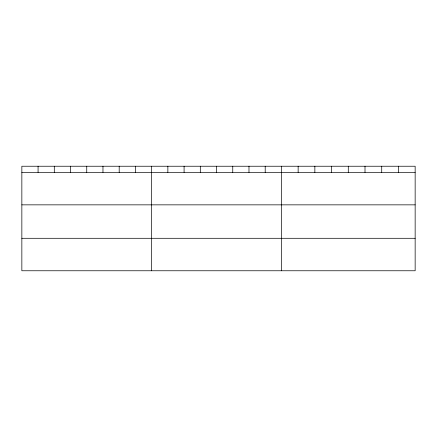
<?xml version="1.0" encoding="UTF-8"?>
<svg xmlns="http://www.w3.org/2000/svg" width="437" height="437" viewBox="0 0 437 437"><rect width="100%" height="100%" fill="white"/><g stroke="black" fill="none" stroke-linecap="round" stroke-linejoin="round"><path stroke-width="0.66" d="M415.15 172.38L415.15 270.765L21.85 270.765L21.85 166.235L415.15 166.235L415.15 172.38L21.85 172.38M21.85 204.849L415.15 204.849M21.85 238.296L415.15 238.296M398.435 166.235L398.435 172.38M381.719 166.235L381.719 172.38M365.004 166.235L365.004 172.38M348.289 166.235L348.289 172.38M331.574 166.235L331.574 172.38M314.858 166.235L314.858 172.38M298.143 166.235L298.143 172.38M281.428 166.235L281.428 270.765M265.204 166.235L265.204 172.38M248.981 166.235L248.981 172.38M232.757 166.235L232.757 172.38M216.534 166.235L216.534 172.38M200.31 166.235L200.31 172.38M184.086 166.235L184.086 172.38M167.863 166.235L167.863 172.38M151.639 166.235L151.639 270.765M135.415 166.235L135.415 172.38M119.192 166.235L119.192 172.38M102.968 166.235L102.968 172.38M86.745 166.235L86.745 172.38M70.521 166.235L70.521 172.38M54.297 166.235L54.297 172.38M38.074 166.235L38.074 172.38"/></g></svg>
